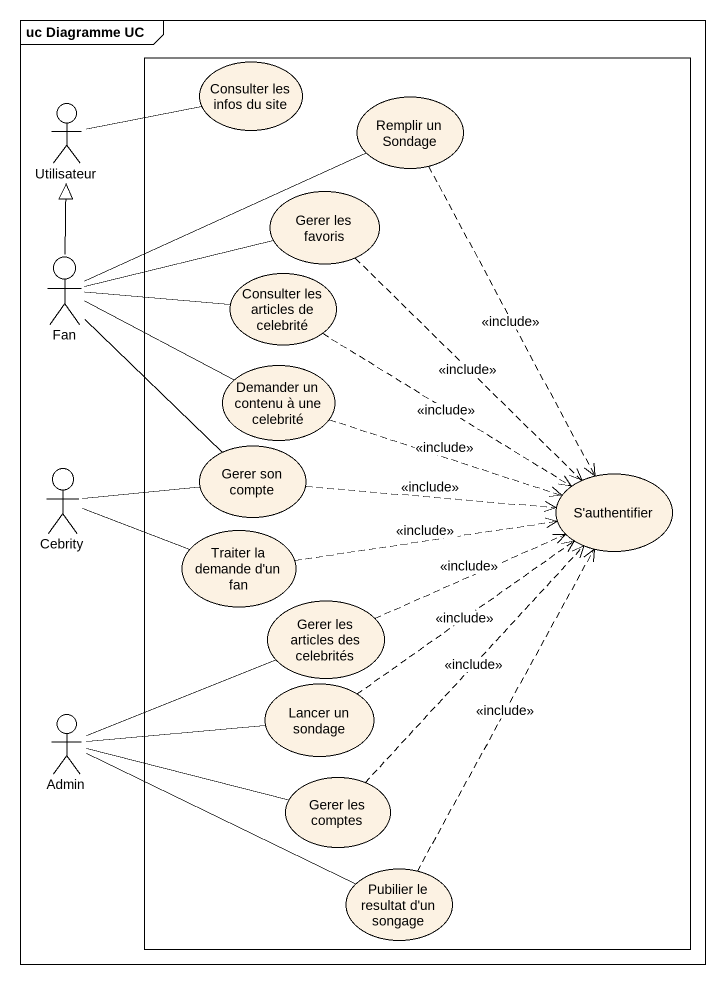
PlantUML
@startuml
mainframe uc Diagramme UC
actor Utilisateur
rectangle " " as rectangle1 {
  usecase "Consulter les infos du site" as Consulter_les_infos_du_site
  usecase "Remplir un Sondage" as Remplir_un_Sondage
  usecase "Gerer les favoris" as Gerer_les_favoris
  usecase "Consulter les articles de celebrité" as Consulter_les_articles_de
  usecase "Demander un contenu à une celebrité" as Demander_un_contenu_à_une
  usecase "Gerer son compte" as Gerer_son_compte
  usecase "S'authentifier" as S_authentifier
  usecase "Traiter la demande d'un fan" as Traiter_la_demande_d_un_fan
  usecase "Gerer les articles des celebrités" as Gerer_les_articles_des
  usecase "Lancer un sondage" as Lancer_un_sondage
  usecase "Gerer les comptes" as Gerer_les_comptes
  usecase "Pubilier le resultat d'un songage" as Pubilier_le_resultat_d_un
}
actor Fan
actor Cebrity
actor Admin
Utilisateur -right- Consulter_les_infos_du_site
Remplir_un_Sondage ..> S_authentifier : <<include>>
Gerer_les_favoris ..> S_authentifier : <<include>>
Fan -up-|> Utilisateur
Fan -right- Remplir_un_Sondage
Fan -right- Gerer_les_favoris
Fan -right- Consulter_les_articles_de
Fan -right- Demander_un_contenu_à_une
Fan -- Gerer_son_compte
Consulter_les_articles_de ..> S_authentifier : <<include>>
Demander_un_contenu_à_une .right.> S_authentifier : <<include>>
Gerer_son_compte .right.> S_authentifier : <<include>>
Cebrity -right- Gerer_son_compte
Cebrity -right- Traiter_la_demande_d_un_fan
Traiter_la_demande_d_un_fan .right.> S_authentifier : <<include>>
Gerer_les_articles_des .right.> S_authentifier : <<include>>
Admin -right- Gerer_les_articles_des
Admin -right- Lancer_un_sondage
Admin -right- Gerer_les_comptes
Admin -right- Pubilier_le_resultat_d_un
Lancer_un_sondage .up.> S_authentifier : <<include>>
Gerer_les_comptes .up.> S_authentifier : <<include>>
Pubilier_le_resultat_d_un .up.> S_authentifier : <<include>>
@enduml
